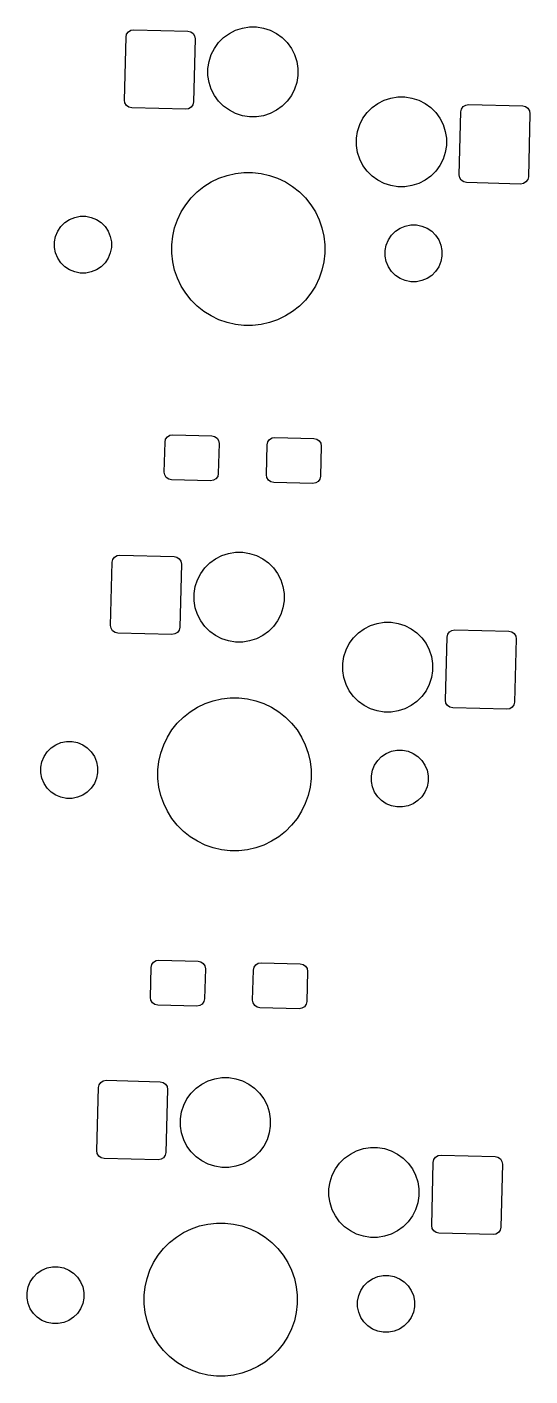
# Model space of a CAD drawing. Extents: x -173 to 103, y -39 to 58.
# Drawn here: x 48.35 to 65.08, y 8.02 to 52.95 of the extents above; entities that cross this region are included whole.
import ezdxf

# ---------------------------------------------------------------- set-up
doc = ezdxf.new("R2010")
doc.units = 0
doc.layers.add('BLACK', color=7, linetype='CONTINUOUS')

msp = doc.modelspace()

# ---------------------------------------------------------------- linework, layer by layer
at = {"layer": 'BLACK', "linetype": 'CONTINUOUS'}
for p, q in [((51.590055, 50.516841), (51.645027, 52.616122)), ((51.645027, 52.616122), (51.666555, 52.711262)), ((51.666555, 52.711262), (51.722852, 52.790921)), ((51.722852, 52.790921), (51.805349, 52.842973)), ((51.805349, 52.842973), (51.901485, 52.859492)), ((51.901485, 52.859492), (53.700869, 52.812373)), ((53.700869, 52.812373), (53.796009, 52.790845)), ((53.796009, 52.790845), (53.875668, 52.734548)), ((53.875668, 52.734548), (53.92772, 52.652051)), ((53.92772, 52.652051), (53.944239, 52.555915)), ((54.725476, 52.429401), (54.891913, 52.595838)), ((54.891913, 52.595838), (55.082337, 52.734189)), ((55.082337, 52.734189), (55.29206, 52.841048)), ((55.29206, 52.841048), (55.515917, 52.913784)), ((55.515917, 52.913784), (55.748396, 52.950605)), ((55.748396, 52.950605), (55.983774, 52.950605)), ((55.983774, 52.950605), (56.216253, 52.913784)), ((56.216253, 52.913784), (56.44011, 52.841048)), ((56.44011, 52.841048), (56.649833, 52.734189)), ((56.649833, 52.734189), (56.840257, 52.595838)), ((56.840257, 52.595838), (57.006694, 52.429401)), ((53.944239, 52.555915), (53.889267, 50.456634)), ((54.480266, 52.029254), (54.587125, 52.238977)), ((54.587125, 52.238977), (54.725476, 52.429401)), ((57.006694, 52.429401), (57.145045, 52.238977)), ((57.145045, 52.238977), (57.251904, 52.029254)), ((54.370709, 51.572918), (54.40753, 51.805397)), ((54.40753, 51.805397), (54.480266, 52.029254)), ((57.251904, 52.029254), (57.32464, 51.805397)), ((57.32464, 51.805397), (57.361461, 51.572918)), ((54.370709, 51.33754), (54.370709, 51.572918)), ((54.40753, 51.105061), (54.370709, 51.33754)), ((57.361461, 51.33754), (57.32464, 51.105061)), ((57.361461, 51.572918), (57.361461, 51.33754)), ((54.480266, 50.881204), (54.40753, 51.105061)), ((54.587125, 50.671481), (54.480266, 50.881204)), ((57.251904, 50.881204), (57.145045, 50.671481)), ((57.32464, 51.105061), (57.251904, 50.881204)), ((51.606574, 50.420705), (51.590055, 50.516841)), ((51.658626, 50.338208), (51.606574, 50.420705)), ((51.738285, 50.281911), (51.658626, 50.338208)), ((53.867739, 50.361494), (53.811442, 50.281835)), ((53.889267, 50.456634), (53.867739, 50.361494)), ((54.725476, 50.481057), (54.587125, 50.671481)), ((54.891913, 50.31462), (54.725476, 50.481057)), ((57.006694, 50.481057), (56.840257, 50.31462)), ((57.145045, 50.671481), (57.006694, 50.481057)), ((59.83261, 50.265707), (60.023034, 50.404058)), ((60.023034, 50.404058), (60.232757, 50.510917)), ((60.232757, 50.510917), (60.456614, 50.583653)), ((60.456614, 50.583653), (60.689093, 50.620474)), ((60.689093, 50.620474), (60.924471, 50.620474)), ((60.924471, 50.620474), (61.15695, 50.583653)), ((61.15695, 50.583653), (61.380807, 50.510917)), ((61.380807, 50.510917), (61.59053, 50.404058)), ((61.59053, 50.404058), (61.780954, 50.265707)), ((62.861425, 50.298493), (62.943922, 50.350545)), ((62.943922, 50.350545), (63.040058, 50.367064)), ((63.040058, 50.367064), (64.839442, 50.319945)), ((64.839442, 50.319945), (64.934582, 50.298417)), ((51.833425, 50.260383), (51.738285, 50.281911)), ((53.632809, 50.213264), (51.833425, 50.260383)), ((53.728945, 50.229783), (53.632809, 50.213264)), ((53.811442, 50.281835), (53.728945, 50.229783)), ((55.082337, 50.176269), (54.891913, 50.31462)), ((55.29206, 50.06941), (55.082337, 50.176269)), ((55.515917, 49.996674), (55.29206, 50.06941)), ((55.748396, 49.959853), (55.515917, 49.996674)), ((55.983774, 49.959853), (55.748396, 49.959853)), ((56.216253, 49.996674), (55.983774, 49.959853)), ((56.44011, 50.06941), (56.216253, 49.996674)), ((56.649833, 50.176269), (56.44011, 50.06941)), ((56.840257, 50.31462), (56.649833, 50.176269)), ((59.420963, 49.699123), (59.527822, 49.908846)), ((59.527822, 49.908846), (59.666173, 50.09927)), ((59.666173, 50.09927), (59.83261, 50.265707)), ((61.780954, 50.265707), (61.947391, 50.09927)), ((61.947391, 50.09927), (62.085742, 49.908846)), ((62.085742, 49.908846), (62.192601, 49.699123)), ((62.728628, 48.024413), (62.7836, 50.123694)), ((62.7836, 50.123694), (62.805128, 50.218834)), ((62.805128, 50.218834), (62.861425, 50.298493)), ((64.934582, 50.298417), (65.014241, 50.24212)), ((65.014241, 50.24212), (65.066293, 50.159623)), ((65.082812, 50.063487), (65.02784, 47.964206)), ((65.066293, 50.159623), (65.082812, 50.063487)), ((59.311406, 49.242787), (59.348227, 49.475266)), ((59.348227, 49.475266), (59.420963, 49.699123)), ((62.192601, 49.699123), (62.265337, 49.475266)), ((62.265337, 49.475266), (62.302158, 49.242787)), ((59.311406, 49.007409), (59.311406, 49.242787)), ((59.348227, 48.77493), (59.311406, 49.007409)), ((62.302158, 49.007409), (62.265337, 48.77493)), ((62.302158, 49.242787), (62.302158, 49.007409)), ((59.420963, 48.551073), (59.348227, 48.77493)), ((59.527822, 48.34135), (59.420963, 48.551073)), ((62.192601, 48.551073), (62.085742, 48.34135)), ((62.265337, 48.77493), (62.192601, 48.551073)), ((55.2845, 48.071222), (55.568661, 48.103239)), ((55.568661, 48.103239), (55.854621, 48.103239)), ((55.854621, 48.103239), (56.138782, 48.071222)), ((59.666173, 48.150926), (59.527822, 48.34135)), ((59.83261, 47.984489), (59.666173, 48.150926)), ((61.947391, 48.150926), (61.780954, 47.984489)), ((62.085742, 48.34135), (61.947391, 48.150926)), ((54.012457, 47.458639), (54.236029, 47.636931)), ((54.236029, 47.636931), (54.478158, 47.789071)), ((54.478158, 47.789071), (54.735798, 47.913144)), ((54.735798, 47.913144), (55.00571, 48.00759)), ((55.00571, 48.00759), (55.2845, 48.071222)), ((56.138782, 48.071222), (56.417572, 48.00759)), ((56.417572, 48.00759), (56.687484, 47.913144)), ((56.687484, 47.913144), (56.945124, 47.789071)), ((56.945124, 47.789071), (57.187253, 47.636931)), ((57.187253, 47.636931), (57.410825, 47.458639)), ((60.023034, 47.846138), (59.83261, 47.984489)), ((60.232757, 47.739279), (60.023034, 47.846138)), ((60.456614, 47.666543), (60.232757, 47.739279)), ((60.689093, 47.629722), (60.456614, 47.666543)), ((60.924471, 47.629722), (60.689093, 47.629722)), ((61.15695, 47.666543), (60.924471, 47.629722)), ((61.380807, 47.739279), (61.15695, 47.666543)), ((61.59053, 47.846138), (61.380807, 47.739279)), ((61.780954, 47.984489), (61.59053, 47.846138)), ((62.745147, 47.928277), (62.728628, 48.024413)), ((62.797199, 47.84578), (62.745147, 47.928277)), ((62.876858, 47.789483), (62.797199, 47.84578)), ((62.971998, 47.767955), (62.876858, 47.789483)), ((64.771382, 47.720836), (62.971998, 47.767955)), ((64.867518, 47.737355), (64.771382, 47.720836)), ((64.950015, 47.789407), (64.867518, 47.737355)), ((65.006312, 47.869066), (64.950015, 47.789407)), ((65.02784, 47.964206), (65.006312, 47.869066)), ((53.631961, 47.032863), (53.810253, 47.256435)), ((53.810253, 47.256435), (54.012457, 47.458639)), ((57.410825, 47.458639), (57.613029, 47.256435)), ((57.613029, 47.256435), (57.791321, 47.032863)), ((53.355748, 46.533094), (53.479821, 46.790734)), ((53.479821, 46.790734), (53.631961, 47.032863)), ((57.791321, 47.032863), (57.943461, 46.790734)), ((57.943461, 46.790734), (58.067534, 46.533094)), ((49.375701, 46.149051), (49.479166, 46.303898)), ((49.479166, 46.303898), (49.610852, 46.435584)), ((49.610852, 46.435584), (49.765699, 46.539049)), ((49.765699, 46.539049), (49.937756, 46.610317)), ((49.937756, 46.610317), (50.12041, 46.646649)), ((50.12041, 46.646649), (50.306642, 46.646649)), ((50.306642, 46.646649), (50.489296, 46.610317)), ((50.489296, 46.610317), (50.661353, 46.539049)), ((50.661353, 46.539049), (50.8162, 46.435584)), ((50.8162, 46.435584), (50.947886, 46.303898)), ((50.947886, 46.303898), (51.051351, 46.149051)), ((53.261302, 46.263182), (53.355748, 46.533094)), ((58.067534, 46.533094), (58.16198, 46.263182)), ((60.761929, 46.251103), (60.933986, 46.322371)), ((60.933986, 46.322371), (61.11664, 46.358703)), ((61.11664, 46.358703), (61.302872, 46.358703)), ((61.302872, 46.358703), (61.485526, 46.322371)), ((61.485526, 46.322371), (61.657583, 46.251103)), ((49.268101, 45.79434), (49.304433, 45.976994)), ((49.304433, 45.976994), (49.375701, 46.149051)), ((51.051351, 46.149051), (51.122619, 45.976994)), ((51.122619, 45.976994), (51.158951, 45.79434)), ((53.165653, 45.700231), (53.19767, 45.984392)), ((53.19767, 45.984392), (53.261302, 46.263182)), ((58.16198, 46.263182), (58.225612, 45.984392)), ((58.225612, 45.984392), (58.257629, 45.700231)), ((60.300663, 45.689048), (60.371931, 45.861105)), ((60.371931, 45.861105), (60.475396, 46.015952)), ((60.475396, 46.015952), (60.607082, 46.147638)), ((60.607082, 46.147638), (60.761929, 46.251103)), ((61.657583, 46.251103), (61.81243, 46.147638)), ((61.81243, 46.147638), (61.944116, 46.015952)), ((61.944116, 46.015952), (62.047581, 45.861105)), ((62.047581, 45.861105), (62.118849, 45.689048)), ((49.268101, 45.608108), (49.268101, 45.79434)), ((49.304433, 45.425454), (49.268101, 45.608108)), ((49.375701, 45.253397), (49.304433, 45.425454)), ((51.122619, 45.425454), (51.051351, 45.253397)), ((51.158951, 45.608108), (51.122619, 45.425454)), ((51.158951, 45.79434), (51.158951, 45.608108)), ((53.165653, 45.414271), (53.165653, 45.700231)), ((53.19767, 45.13011), (53.165653, 45.414271)), ((58.257629, 45.414271), (58.225612, 45.13011)), ((58.257629, 45.700231), (58.257629, 45.414271)), ((60.264331, 45.506394), (60.300663, 45.689048)), ((60.264331, 45.320162), (60.264331, 45.506394)), ((62.118849, 45.689048), (62.155181, 45.506394)), ((62.155181, 45.506394), (62.155181, 45.320162)), ((49.479166, 45.09855), (49.375701, 45.253397)), ((49.610852, 44.966864), (49.479166, 45.09855)), ((49.765699, 44.863399), (49.610852, 44.966864)), ((50.8162, 44.966864), (50.661353, 44.863399)), ((50.947886, 45.09855), (50.8162, 44.966864)), ((51.051351, 45.253397), (50.947886, 45.09855)), ((53.261302, 44.85132), (53.19767, 45.13011)), ((58.225612, 45.13011), (58.16198, 44.85132)), ((60.300663, 45.137508), (60.264331, 45.320162)), ((60.371931, 44.965451), (60.300663, 45.137508)), ((60.475396, 44.810604), (60.371931, 44.965451)), ((62.047581, 44.965451), (61.944116, 44.810604)), ((62.118849, 45.137508), (62.047581, 44.965451)), ((62.155181, 45.320162), (62.118849, 45.137508)), ((49.937756, 44.792131), (49.765699, 44.863399)), ((50.12041, 44.755799), (49.937756, 44.792131)), ((50.306642, 44.755799), (50.12041, 44.755799)), ((50.489296, 44.792131), (50.306642, 44.755799)), ((50.661353, 44.863399), (50.489296, 44.792131)), ((53.355748, 44.581408), (53.261302, 44.85132)), ((53.479821, 44.323768), (53.355748, 44.581408)), ((58.067534, 44.581408), (57.943461, 44.323768)), ((58.16198, 44.85132), (58.067534, 44.581408)), ((60.607082, 44.678918), (60.475396, 44.810604)), ((60.761929, 44.575453), (60.607082, 44.678918)), ((60.933986, 44.504185), (60.761929, 44.575453)), ((61.11664, 44.467853), (60.933986, 44.504185)), ((61.485526, 44.504185), (61.302872, 44.467853)), ((61.657583, 44.575453), (61.485526, 44.504185)), ((61.81243, 44.678918), (61.657583, 44.575453)), ((61.944116, 44.810604), (61.81243, 44.678918)), ((53.631961, 44.081639), (53.479821, 44.323768)), ((53.810253, 43.858067), (53.631961, 44.081639)), ((57.791321, 44.081639), (57.613029, 43.858067)), ((57.943461, 44.323768), (57.791321, 44.081639)), ((61.302872, 44.467853), (61.11664, 44.467853)), ((54.012457, 43.655863), (53.810253, 43.858067)), ((54.236029, 43.477571), (54.012457, 43.655863)), ((57.410825, 43.655863), (57.187253, 43.477571)), ((57.613029, 43.858067), (57.410825, 43.655863)), ((54.478158, 43.325431), (54.236029, 43.477571)), ((54.735798, 43.201358), (54.478158, 43.325431)), ((55.00571, 43.106912), (54.735798, 43.201358)), ((56.687484, 43.201358), (56.417572, 43.106912)), ((56.945124, 43.325431), (56.687484, 43.201358)), ((57.187253, 43.477571), (56.945124, 43.325431)), ((55.2845, 43.04328), (55.00571, 43.106912)), ((55.568661, 43.011263), (55.2845, 43.04328)), ((55.854621, 43.011263), (55.568661, 43.011263)), ((56.138782, 43.04328), (55.854621, 43.011263)), ((56.417572, 43.106912), (56.138782, 43.04328)), ((52.916186, 38.127882), (52.942363, 39.127539)), ((52.942363, 39.127539), (52.963891, 39.222679)), ((52.963891, 39.222679), (53.020188, 39.302339)), ((53.020188, 39.302339), (53.102685, 39.35439)), ((53.102685, 39.35439), (53.198821, 39.370909)), ((53.198821, 39.370909), (54.498376, 39.336879)), ((54.498376, 39.336879), (54.593516, 39.315351)), ((54.593516, 39.315351), (54.673176, 39.259054)), ((54.673176, 39.259054), (54.725227, 39.176557)), ((54.725227, 39.176557), (54.741746, 39.08042)), ((56.341197, 39.038537), (56.362725, 39.133677)), ((56.362725, 39.133677), (56.419022, 39.213337)), ((56.419022, 39.213337), (56.501519, 39.265388)), ((56.501519, 39.265388), (56.597655, 39.281907)), ((56.597655, 39.281907), (57.89721, 39.247877)), ((57.89721, 39.247877), (57.99235, 39.226349)), ((57.99235, 39.226349), (58.07201, 39.170052)), ((58.07201, 39.170052), (58.124061, 39.087555)), ((58.124061, 39.087555), (58.14058, 38.991418)), ((54.741746, 39.08042), (54.715569, 38.080763)), ((56.31502, 38.03888), (56.341197, 39.038537)), ((58.14058, 38.991418), (58.114403, 37.991761)), ((52.932705, 38.031745), (52.916186, 38.127882)), ((52.984756, 37.949248), (52.932705, 38.031745)), ((53.064416, 37.892951), (52.984756, 37.949248)), ((53.159556, 37.871423), (53.064416, 37.892951)), ((54.459111, 37.837393), (53.159556, 37.871423)), ((54.555247, 37.853912), (54.459111, 37.837393)), ((54.637744, 37.905963), (54.555247, 37.853912)), ((54.694041, 37.985623), (54.637744, 37.905963)), ((54.715569, 38.080763), (54.694041, 37.985623)), ((56.331539, 37.942743), (56.31502, 38.03888)), ((56.38359, 37.860246), (56.331539, 37.942743)), ((56.46325, 37.803949), (56.38359, 37.860246)), ((56.55839, 37.782421), (56.46325, 37.803949)), ((57.857945, 37.748391), (56.55839, 37.782421)), ((57.954081, 37.76491), (57.857945, 37.748391)), ((58.036578, 37.816961), (57.954081, 37.76491)), ((58.092875, 37.896621), (58.036578, 37.816961)), ((58.114403, 37.991761), (58.092875, 37.896621)), ((51.131958, 33.022837), (51.18693, 35.122118)), ((51.18693, 35.122118), (51.208458, 35.217258)), ((51.208458, 35.217258), (51.264755, 35.296917)), ((51.264755, 35.296917), (51.347252, 35.348969)), ((51.347252, 35.348969), (51.443388, 35.365488)), ((51.443388, 35.365488), (53.242772, 35.318369)), ((53.242772, 35.318369), (53.337912, 35.296841)), ((53.337912, 35.296841), (53.417571, 35.240544)), ((53.417571, 35.240544), (53.469623, 35.158047)), ((53.486142, 35.061911), (53.43117, 32.96263)), ((53.469623, 35.158047), (53.486142, 35.061911)), ((54.267379, 34.935397), (54.433816, 35.101834)), ((54.433816, 35.101834), (54.62424, 35.240185)), ((54.62424, 35.240185), (54.833963, 35.347044)), ((54.833963, 35.347044), (55.05782, 35.41978)), ((55.05782, 35.41978), (55.290299, 35.456601)), ((55.290299, 35.456601), (55.525677, 35.456601)), ((55.525677, 35.456601), (55.758156, 35.41978)), ((55.758156, 35.41978), (55.982013, 35.347044)), ((55.982013, 35.347044), (56.191736, 35.240185)), ((56.191736, 35.240185), (56.38216, 35.101834)), ((56.38216, 35.101834), (56.548597, 34.935397)), ((54.022169, 34.53525), (54.129028, 34.744973)), ((54.129028, 34.744973), (54.267379, 34.935397)), ((56.548597, 34.935397), (56.686948, 34.744973)), ((56.686948, 34.744973), (56.793807, 34.53525)), ((53.912612, 34.078914), (53.949433, 34.311393)), ((53.949433, 34.311393), (54.022169, 34.53525)), ((56.793807, 34.53525), (56.866543, 34.311393)), ((56.866543, 34.311393), (56.903364, 34.078914)), ((53.912612, 33.843536), (53.912612, 34.078914)), ((53.949433, 33.611057), (53.912612, 33.843536)), ((56.903364, 33.843536), (56.866543, 33.611057)), ((56.903364, 34.078914), (56.903364, 33.843536)), ((54.022169, 33.3872), (53.949433, 33.611057)), ((54.129028, 33.177477), (54.022169, 33.3872)), ((56.793807, 33.3872), (56.686948, 33.177477)), ((56.866543, 33.611057), (56.793807, 33.3872)), ((51.148477, 32.926701), (51.131958, 33.022837)), ((51.200529, 32.844204), (51.148477, 32.926701)), ((51.280188, 32.787907), (51.200529, 32.844204)), ((53.409642, 32.86749), (53.353345, 32.787831)), ((53.43117, 32.96263), (53.409642, 32.86749)), ((54.267379, 32.987053), (54.129028, 33.177477)), ((54.433816, 32.820616), (54.267379, 32.987053)), ((54.62424, 32.682265), (54.433816, 32.820616)), ((56.38216, 32.820616), (56.191736, 32.682265)), ((56.548597, 32.987053), (56.38216, 32.820616)), ((56.686948, 33.177477), (56.548597, 32.987053)), ((59.374513, 32.771703), (59.564937, 32.910054)), ((59.564937, 32.910054), (59.77466, 33.016913)), ((59.77466, 33.016913), (59.998517, 33.089649)), ((59.998517, 33.089649), (60.230996, 33.12647)), ((60.230996, 33.12647), (60.466374, 33.12647)), ((60.466374, 33.12647), (60.698853, 33.089649)), ((60.698853, 33.089649), (60.92271, 33.016913)), ((60.92271, 33.016913), (61.132433, 32.910054)), ((61.132433, 32.910054), (61.322857, 32.771703)), ((62.347031, 32.72483), (62.403328, 32.804489)), ((62.403328, 32.804489), (62.485825, 32.856541)), ((62.485825, 32.856541), (62.581961, 32.87306)), ((62.581961, 32.87306), (64.381345, 32.825941)), ((64.381345, 32.825941), (64.476485, 32.804413)), ((64.476485, 32.804413), (64.556144, 32.748116)), ((51.375328, 32.766379), (51.280188, 32.787907)), ((53.174712, 32.71926), (51.375328, 32.766379)), ((53.270848, 32.735779), (53.174712, 32.71926)), ((53.353345, 32.787831), (53.270848, 32.735779)), ((54.833963, 32.575406), (54.62424, 32.682265)), ((55.05782, 32.50267), (54.833963, 32.575406)), ((55.290299, 32.465849), (55.05782, 32.50267)), ((55.525677, 32.465849), (55.290299, 32.465849)), ((55.758156, 32.50267), (55.525677, 32.465849)), ((55.982013, 32.575406), (55.758156, 32.50267)), ((56.191736, 32.682265), (55.982013, 32.575406)), ((58.962866, 32.205119), (59.069725, 32.414842)), ((59.069725, 32.414842), (59.208076, 32.605266)), ((59.208076, 32.605266), (59.374513, 32.771703)), ((61.322857, 32.771703), (61.489294, 32.605266)), ((61.489294, 32.605266), (61.627645, 32.414842)), ((61.627645, 32.414842), (61.734504, 32.205119)), ((62.270531, 30.530409), (62.325503, 32.62969)), ((62.325503, 32.62969), (62.347031, 32.72483)), ((64.556144, 32.748116), (64.608196, 32.665619)), ((64.624715, 32.569483), (64.569743, 30.470202)), ((64.608196, 32.665619), (64.624715, 32.569483)), ((58.853309, 31.748783), (58.89013, 31.981262)), ((58.89013, 31.981262), (58.962866, 32.205119)), ((61.734504, 32.205119), (61.80724, 31.981262)), ((61.80724, 31.981262), (61.844061, 31.748783)), ((58.853309, 31.513405), (58.853309, 31.748783)), ((58.89013, 31.280926), (58.853309, 31.513405)), ((61.844061, 31.513405), (61.80724, 31.280926)), ((61.844061, 31.748783), (61.844061, 31.513405)), ((58.962866, 31.057069), (58.89013, 31.280926)), ((59.069725, 30.847346), (58.962866, 31.057069)), ((61.734504, 31.057069), (61.627645, 30.847346)), ((61.80724, 31.280926), (61.734504, 31.057069)), ((54.547613, 30.513586), (54.826403, 30.577218)), ((54.826403, 30.577218), (55.110564, 30.609235)), ((55.110564, 30.609235), (55.396524, 30.609235)), ((55.396524, 30.609235), (55.680685, 30.577218)), ((55.680685, 30.577218), (55.959475, 30.513586)), ((59.208076, 30.656922), (59.069725, 30.847346)), ((59.374513, 30.490485), (59.208076, 30.656922)), ((61.489294, 30.656922), (61.322857, 30.490485)), ((61.627645, 30.847346), (61.489294, 30.656922)), ((53.55436, 29.964635), (53.777932, 30.142927)), ((53.777932, 30.142927), (54.020061, 30.295067)), ((54.020061, 30.295067), (54.277701, 30.41914)), ((54.277701, 30.41914), (54.547613, 30.513586)), ((55.959475, 30.513586), (56.229387, 30.41914)), ((56.229387, 30.41914), (56.487027, 30.295067)), ((56.487027, 30.295067), (56.729156, 30.142927)), ((56.729156, 30.142927), (56.952728, 29.964635)), ((59.564937, 30.352134), (59.374513, 30.490485)), ((59.77466, 30.245275), (59.564937, 30.352134)), ((59.998517, 30.172539), (59.77466, 30.245275)), ((60.230996, 30.135718), (59.998517, 30.172539)), ((60.466374, 30.135718), (60.230996, 30.135718)), ((60.698853, 30.172539), (60.466374, 30.135718)), ((60.92271, 30.245275), (60.698853, 30.172539)), ((61.132433, 30.352134), (60.92271, 30.245275)), ((61.322857, 30.490485), (61.132433, 30.352134)), ((62.28705, 30.434273), (62.270531, 30.530409)), ((62.339102, 30.351776), (62.28705, 30.434273)), ((62.418761, 30.295479), (62.339102, 30.351776)), ((62.513901, 30.273951), (62.418761, 30.295479)), ((64.313285, 30.226832), (62.513901, 30.273951)), ((64.409421, 30.243351), (64.313285, 30.226832)), ((64.491918, 30.295403), (64.409421, 30.243351)), ((64.548215, 30.375062), (64.491918, 30.295403)), ((64.569743, 30.470202), (64.548215, 30.375062)), ((53.173864, 29.538859), (53.352156, 29.762431)), ((53.352156, 29.762431), (53.55436, 29.964635)), ((56.952728, 29.964635), (57.154932, 29.762431)), ((57.154932, 29.762431), (57.333224, 29.538859)), ((52.897651, 29.03909), (53.021724, 29.29673)), ((53.021724, 29.29673), (53.173864, 29.538859)), ((57.333224, 29.538859), (57.485364, 29.29673)), ((57.485364, 29.29673), (57.609437, 29.03909)), ((48.917604, 28.655047), (49.021069, 28.809894)), ((49.021069, 28.809894), (49.152755, 28.94158)), ((49.152755, 28.94158), (49.307602, 29.045045)), ((49.307602, 29.045045), (49.479659, 29.116313)), ((49.479659, 29.116313), (49.662313, 29.152645)), ((49.662313, 29.152645), (49.848545, 29.152645)), ((49.848545, 29.152645), (50.031199, 29.116313)), ((50.031199, 29.116313), (50.203256, 29.045045)), ((50.203256, 29.045045), (50.358103, 28.94158)), ((50.358103, 28.94158), (50.489789, 28.809894)), ((50.489789, 28.809894), (50.593254, 28.655047)), ((52.739573, 28.490388), (52.803205, 28.769178)), ((52.803205, 28.769178), (52.897651, 29.03909)), ((57.609437, 29.03909), (57.703883, 28.769178)), ((57.703883, 28.769178), (57.767515, 28.490388)), ((60.148985, 28.653634), (60.303832, 28.757099)), ((60.303832, 28.757099), (60.475889, 28.828367)), ((60.475889, 28.828367), (60.658543, 28.864699)), ((60.658543, 28.864699), (60.844775, 28.864699)), ((60.844775, 28.864699), (61.027429, 28.828367)), ((61.027429, 28.828367), (61.199486, 28.757099)), ((61.199486, 28.757099), (61.354333, 28.653634)), ((48.810004, 28.300336), (48.846336, 28.48299)), ((48.846336, 28.48299), (48.917604, 28.655047)), ((50.593254, 28.655047), (50.664522, 28.48299)), ((50.664522, 28.48299), (50.700854, 28.300336)), ((52.707556, 28.206227), (52.739573, 28.490388)), ((57.767515, 28.490388), (57.799532, 28.206227)), ((59.842566, 28.195044), (59.913834, 28.367101)), ((59.913834, 28.367101), (60.017299, 28.521948)), ((60.017299, 28.521948), (60.148985, 28.653634)), ((61.354333, 28.653634), (61.486019, 28.521948)), ((61.486019, 28.521948), (61.589484, 28.367101)), ((61.589484, 28.367101), (61.660752, 28.195044)), ((48.810004, 28.114104), (48.810004, 28.300336)), ((48.846336, 27.93145), (48.810004, 28.114104)), ((48.917604, 27.759393), (48.846336, 27.93145)), ((50.664522, 27.93145), (50.593254, 27.759393)), ((50.700854, 28.114104), (50.664522, 27.93145)), ((50.700854, 28.300336), (50.700854, 28.114104)), ((52.707556, 27.920267), (52.707556, 28.206227)), ((52.739573, 27.636106), (52.707556, 27.920267)), ((57.799532, 27.920267), (57.767515, 27.636106)), ((57.799532, 28.206227), (57.799532, 27.920267)), ((59.806234, 28.01239), (59.842566, 28.195044)), ((59.806234, 27.826158), (59.806234, 28.01239)), ((61.660752, 28.195044), (61.697084, 28.01239)), ((61.697084, 28.01239), (61.697084, 27.826158)), ((49.021069, 27.604546), (48.917604, 27.759393)), ((49.152755, 27.47286), (49.021069, 27.604546)), ((49.307602, 27.369395), (49.152755, 27.47286)), ((50.358103, 27.47286), (50.203256, 27.369395)), ((50.489789, 27.604546), (50.358103, 27.47286)), ((50.593254, 27.759393), (50.489789, 27.604546)), ((52.803205, 27.357316), (52.739573, 27.636106)), ((57.767515, 27.636106), (57.703883, 27.357316)), ((59.842566, 27.643504), (59.806234, 27.826158)), ((59.913834, 27.471447), (59.842566, 27.643504)), ((60.017299, 27.3166), (59.913834, 27.471447)), ((61.589484, 27.471447), (61.486019, 27.3166)), ((61.660752, 27.643504), (61.589484, 27.471447)), ((61.697084, 27.826158), (61.660752, 27.643504)), ((49.479659, 27.298127), (49.307602, 27.369395)), ((49.662313, 27.261795), (49.479659, 27.298127)), ((49.848545, 27.261795), (49.662313, 27.261795)), ((50.031199, 27.298127), (49.848545, 27.261795)), ((50.203256, 27.369395), (50.031199, 27.298127)), ((52.897651, 27.087404), (52.803205, 27.357316)), ((53.021724, 26.829764), (52.897651, 27.087404)), ((57.609437, 27.087404), (57.485364, 26.829764)), ((57.703883, 27.357316), (57.609437, 27.087404)), ((60.148985, 27.184914), (60.017299, 27.3166)), ((60.303832, 27.081449), (60.148985, 27.184914)), ((60.475889, 27.010181), (60.303832, 27.081449)), ((60.658543, 26.973849), (60.475889, 27.010181)), ((60.844775, 26.973849), (60.658543, 26.973849)), ((61.027429, 27.010181), (60.844775, 26.973849)), ((61.199486, 27.081449), (61.027429, 27.010181)), ((61.354333, 27.184914), (61.199486, 27.081449)), ((61.486019, 27.3166), (61.354333, 27.184914)), ((53.173864, 26.587635), (53.021724, 26.829764)), ((53.352156, 26.364063), (53.173864, 26.587635)), ((57.333224, 26.587635), (57.154932, 26.364063)), ((57.485364, 26.829764), (57.333224, 26.587635)), ((53.55436, 26.161859), (53.352156, 26.364063)), ((53.777932, 25.983567), (53.55436, 26.161859)), ((56.952728, 26.161859), (56.729156, 25.983567)), ((57.154932, 26.364063), (56.952728, 26.161859)), ((54.020061, 25.831427), (53.777932, 25.983567)), ((54.277701, 25.707354), (54.020061, 25.831427)), ((54.547613, 25.612908), (54.277701, 25.707354)), ((54.826403, 25.549276), (54.547613, 25.612908)), ((55.959475, 25.612908), (55.680685, 25.549276)), ((56.229387, 25.707354), (55.959475, 25.612908)), ((56.487027, 25.831427), (56.229387, 25.707354)), ((56.729156, 25.983567), (56.487027, 25.831427)), ((55.110564, 25.517259), (54.826403, 25.549276)), ((55.396524, 25.517259), (55.110564, 25.517259)), ((55.680685, 25.549276), (55.396524, 25.517259)), ((52.458109, 20.633878), (52.484286, 21.633535)), ((52.484286, 21.633535), (52.505814, 21.728675)), ((52.505814, 21.728675), (52.562111, 21.808335)), ((52.562111, 21.808335), (52.644608, 21.860386)), ((52.644608, 21.860386), (52.740744, 21.876905)), ((52.740744, 21.876905), (54.040299, 21.842875)), ((54.040299, 21.842875), (54.135439, 21.821347)), ((54.135439, 21.821347), (54.215099, 21.76505)), ((54.215099, 21.76505), (54.26715, 21.682553)), ((54.283669, 21.586416), (54.257492, 20.586759)), ((54.26715, 21.682553), (54.283669, 21.586416)), ((55.88312, 21.544533), (55.904648, 21.639673)), ((55.904648, 21.639673), (55.960945, 21.719333)), ((55.960945, 21.719333), (56.043442, 21.771384)), ((56.043442, 21.771384), (56.139578, 21.787903)), ((56.139578, 21.787903), (57.439133, 21.753873)), ((57.439133, 21.753873), (57.534273, 21.732345)), ((57.534273, 21.732345), (57.613933, 21.676048)), ((57.613933, 21.676048), (57.665984, 21.593551)), ((57.665984, 21.593551), (57.682503, 21.497414)), ((55.856943, 20.544876), (55.88312, 21.544533)), ((57.682503, 21.497414), (57.656326, 20.497757)), ((52.474628, 20.537741), (52.458109, 20.633878)), ((52.526679, 20.455244), (52.474628, 20.537741)), ((52.606339, 20.398947), (52.526679, 20.455244)), ((52.701479, 20.377419), (52.606339, 20.398947)), ((54.001034, 20.343389), (52.701479, 20.377419)), ((54.09717, 20.359908), (54.001034, 20.343389)), ((54.179667, 20.411959), (54.09717, 20.359908)), ((54.235964, 20.491619), (54.179667, 20.411959)), ((54.257492, 20.586759), (54.235964, 20.491619)), ((55.873462, 20.448739), (55.856943, 20.544876)), ((55.925513, 20.366242), (55.873462, 20.448739)), ((56.005173, 20.309945), (55.925513, 20.366242)), ((56.100313, 20.288417), (56.005173, 20.309945)), ((57.399868, 20.254387), (56.100313, 20.288417)), ((57.496004, 20.270906), (57.399868, 20.254387)), ((57.578501, 20.322957), (57.496004, 20.270906)), ((57.634798, 20.402617), (57.578501, 20.322957)), ((57.656326, 20.497757), (57.634798, 20.402617)), ((50.673862, 15.528834), (50.728834, 17.628115)), ((50.728834, 17.628115), (50.750362, 17.723255)), ((50.750362, 17.723255), (50.806659, 17.802914)), ((50.806659, 17.802914), (50.889156, 17.854966)), ((50.889156, 17.854966), (50.985292, 17.871485)), ((50.985292, 17.871485), (52.784676, 17.824366)), ((52.784676, 17.824366), (52.879816, 17.802838)), ((52.879816, 17.802838), (52.959475, 17.746541)), ((52.959475, 17.746541), (53.011527, 17.664044)), ((53.028046, 17.567908), (52.973074, 15.468627)), ((53.011527, 17.664044), (53.028046, 17.567908)), ((53.809283, 17.441394), (53.97572, 17.607831)), ((53.97572, 17.607831), (54.166144, 17.746182)), ((54.166144, 17.746182), (54.375867, 17.853041)), ((54.375867, 17.853041), (54.599724, 17.925777)), ((54.599724, 17.925777), (54.832203, 17.962598)), ((54.832203, 17.962598), (55.067581, 17.962598)), ((55.067581, 17.962598), (55.30006, 17.925777)), ((55.30006, 17.925777), (55.523917, 17.853041)), ((55.523917, 17.853041), (55.73364, 17.746182)), ((55.73364, 17.746182), (55.924064, 17.607831)), ((55.924064, 17.607831), (56.090501, 17.441394)), ((53.564073, 17.041247), (53.670932, 17.25097)), ((53.670932, 17.25097), (53.809283, 17.441394)), ((56.090501, 17.441394), (56.228852, 17.25097)), ((56.228852, 17.25097), (56.335711, 17.041247)), ((53.454516, 16.584911), (53.491337, 16.81739)), ((53.491337, 16.81739), (53.564073, 17.041247)), ((56.335711, 17.041247), (56.408447, 16.81739)), ((56.408447, 16.81739), (56.445268, 16.584911)), ((53.454516, 16.349533), (53.454516, 16.584911)), ((53.491337, 16.117054), (53.454516, 16.349533)), ((56.445268, 16.349533), (56.408447, 16.117054)), ((56.445268, 16.584911), (56.445268, 16.349533)), ((53.564073, 15.893197), (53.491337, 16.117054)), ((53.670932, 15.683474), (53.564073, 15.893197)), ((56.335711, 15.893197), (56.228852, 15.683474)), ((56.408447, 16.117054), (56.335711, 15.893197)), ((50.690381, 15.432698), (50.673862, 15.528834)), ((50.742433, 15.350201), (50.690381, 15.432698)), ((50.822092, 15.293904), (50.742433, 15.350201)), ((50.917232, 15.272376), (50.822092, 15.293904)), ((52.895249, 15.293828), (52.812752, 15.241776)), ((52.951546, 15.373487), (52.895249, 15.293828)), ((52.973074, 15.468627), (52.951546, 15.373487)), ((53.809283, 15.49305), (53.670932, 15.683474)), ((53.97572, 15.326613), (53.809283, 15.49305)), ((54.166144, 15.188262), (53.97572, 15.326613)), ((55.924064, 15.326613), (55.73364, 15.188262)), ((56.090501, 15.49305), (55.924064, 15.326613)), ((56.228852, 15.683474), (56.090501, 15.49305)), ((58.74998, 15.111263), (58.916417, 15.2777)), ((58.916417, 15.2777), (59.106841, 15.416051)), ((59.106841, 15.416051), (59.316564, 15.52291)), ((59.316564, 15.52291), (59.540421, 15.595646)), ((59.540421, 15.595646), (59.7729, 15.632467)), ((59.7729, 15.632467), (60.008278, 15.632467)), ((60.008278, 15.632467), (60.240757, 15.595646)), ((60.240757, 15.595646), (60.464614, 15.52291)), ((60.464614, 15.52291), (60.674337, 15.416051)), ((60.674337, 15.416051), (60.864761, 15.2777)), ((60.864761, 15.2777), (61.031198, 15.111263)), ((61.888935, 15.230827), (61.945232, 15.310486)), ((61.945232, 15.310486), (62.027729, 15.362538)), ((62.027729, 15.362538), (62.123865, 15.379057)), ((62.123865, 15.379057), (63.923249, 15.331938)), ((63.923249, 15.331938), (64.018389, 15.31041)), ((64.018389, 15.31041), (64.098048, 15.254113)), ((52.716616, 15.225257), (50.917232, 15.272376)), ((52.812752, 15.241776), (52.716616, 15.225257)), ((54.375867, 15.081403), (54.166144, 15.188262)), ((54.599724, 15.008667), (54.375867, 15.081403)), ((54.832203, 14.971846), (54.599724, 15.008667)), ((55.067581, 14.971846), (54.832203, 14.971846)), ((55.30006, 15.008667), (55.067581, 14.971846)), ((55.523917, 15.081403), (55.30006, 15.008667)), ((55.73364, 15.188262), (55.523917, 15.081403)), ((58.50477, 14.711116), (58.611629, 14.920839)), ((58.611629, 14.920839), (58.74998, 15.111263)), ((61.031198, 15.111263), (61.169549, 14.920839)), ((61.169549, 14.920839), (61.276408, 14.711116)), ((61.812435, 13.036406), (61.867407, 15.135687)), ((61.867407, 15.135687), (61.888935, 15.230827)), ((64.098048, 15.254113), (64.1501, 15.171616)), ((64.166619, 15.07548), (64.111647, 12.976199)), ((64.1501, 15.171616), (64.166619, 15.07548)), ((58.395213, 14.25478), (58.432034, 14.487259)), ((58.432034, 14.487259), (58.50477, 14.711116)), ((61.276408, 14.711116), (61.349144, 14.487259)), ((61.349144, 14.487259), (61.385965, 14.25478)), ((58.395213, 14.019402), (58.395213, 14.25478)), ((58.432034, 13.786923), (58.395213, 14.019402)), ((61.385965, 14.019402), (61.349144, 13.786923)), ((61.385965, 14.25478), (61.385965, 14.019402)), ((58.50477, 13.563066), (58.432034, 13.786923)), ((58.611629, 13.353343), (58.50477, 13.563066)), ((61.276408, 13.563066), (61.169549, 13.353343)), ((61.349144, 13.786923), (61.276408, 13.563066)), ((54.089517, 13.019583), (54.368307, 13.083215)), ((54.368307, 13.083215), (54.652468, 13.115232)), ((54.652468, 13.115232), (54.938428, 13.115232)), ((54.938428, 13.115232), (55.222589, 13.083215)), ((55.222589, 13.083215), (55.501379, 13.019583)), ((58.74998, 13.162919), (58.611629, 13.353343)), ((58.916417, 12.996482), (58.74998, 13.162919)), ((61.031198, 13.162919), (60.864761, 12.996482)), ((61.169549, 13.353343), (61.031198, 13.162919)), ((61.828954, 12.94027), (61.812435, 13.036406)), ((53.096264, 12.470632), (53.319836, 12.648924)), ((53.319836, 12.648924), (53.561965, 12.801064)), ((53.561965, 12.801064), (53.819605, 12.925137)), ((53.819605, 12.925137), (54.089517, 13.019583)), ((55.501379, 13.019583), (55.771291, 12.925137)), ((55.771291, 12.925137), (56.028931, 12.801064)), ((56.028931, 12.801064), (56.27106, 12.648924)), ((56.27106, 12.648924), (56.494632, 12.470632)), ((59.106841, 12.858131), (58.916417, 12.996482)), ((59.316564, 12.751272), (59.106841, 12.858131)), ((59.540421, 12.678536), (59.316564, 12.751272)), ((59.7729, 12.641715), (59.540421, 12.678536)), ((60.008278, 12.641715), (59.7729, 12.641715)), ((60.240757, 12.678536), (60.008278, 12.641715)), ((60.464614, 12.751272), (60.240757, 12.678536)), ((60.674337, 12.858131), (60.464614, 12.751272)), ((60.864761, 12.996482), (60.674337, 12.858131)), ((61.881006, 12.857773), (61.828954, 12.94027)), ((61.960665, 12.801476), (61.881006, 12.857773)), ((62.055805, 12.779948), (61.960665, 12.801476)), ((63.855189, 12.732829), (62.055805, 12.779948)), ((63.951325, 12.749348), (63.855189, 12.732829)), ((64.033822, 12.8014), (63.951325, 12.749348)), ((64.090119, 12.881059), (64.033822, 12.8014)), ((64.111647, 12.976199), (64.090119, 12.881059)), ((52.715768, 12.044856), (52.89406, 12.268428)), ((52.89406, 12.268428), (53.096264, 12.470632)), ((56.494632, 12.470632), (56.696836, 12.268428)), ((56.696836, 12.268428), (56.875128, 12.044856)), ((52.439555, 11.545087), (52.563628, 11.802727)), ((52.563628, 11.802727), (52.715768, 12.044856)), ((56.875128, 12.044856), (57.027268, 11.802727)), ((57.027268, 11.802727), (57.151341, 11.545087)), ((48.459508, 11.161044), (48.562973, 11.315891)), ((48.562973, 11.315891), (48.694659, 11.447577)), ((48.694659, 11.447577), (48.849506, 11.551042)), ((48.849506, 11.551042), (49.021563, 11.62231)), ((49.021563, 11.62231), (49.204217, 11.658642)), ((49.204217, 11.658642), (49.390449, 11.658642)), ((49.390449, 11.658642), (49.573103, 11.62231)), ((49.573103, 11.62231), (49.74516, 11.551042)), ((49.74516, 11.551042), (49.900007, 11.447577)), ((49.900007, 11.447577), (50.031693, 11.315891)), ((50.031693, 11.315891), (50.135158, 11.161044)), ((52.281477, 10.996385), (52.345109, 11.275175)), ((52.345109, 11.275175), (52.439555, 11.545087)), ((57.151341, 11.545087), (57.245787, 11.275175)), ((57.245787, 11.275175), (57.309419, 10.996385)), ((59.690889, 11.159631), (59.845736, 11.263096)), ((59.845736, 11.263096), (60.017793, 11.334364)), ((60.017793, 11.334364), (60.200447, 11.370696)), ((60.200447, 11.370696), (60.386679, 11.370696)), ((60.386679, 11.370696), (60.569333, 11.334364)), ((60.569333, 11.334364), (60.74139, 11.263096)), ((60.74139, 11.263096), (60.896237, 11.159631)), ((48.351908, 10.806333), (48.38824, 10.988987)), ((48.351908, 10.620101), (48.351908, 10.806333)), ((48.38824, 10.988987), (48.459508, 11.161044)), ((50.135158, 11.161044), (50.206426, 10.988987)), ((50.206426, 10.988987), (50.242758, 10.806333)), ((50.242758, 10.806333), (50.242758, 10.620101)), ((52.24946, 10.712224), (52.281477, 10.996385)), ((57.309419, 10.996385), (57.341436, 10.712224)), ((59.38447, 10.701041), (59.455738, 10.873098)), ((59.455738, 10.873098), (59.559203, 11.027945)), ((59.559203, 11.027945), (59.690889, 11.159631)), ((60.896237, 11.159631), (61.027923, 11.027945)), ((61.027923, 11.027945), (61.131388, 10.873098)), ((61.131388, 10.873098), (61.202656, 10.701041)), ((48.38824, 10.437447), (48.351908, 10.620101)), ((48.459508, 10.26539), (48.38824, 10.437447)), ((50.206426, 10.437447), (50.135158, 10.26539)), ((50.242758, 10.620101), (50.206426, 10.437447)), ((52.24946, 10.426264), (52.24946, 10.712224)), ((52.281477, 10.142103), (52.24946, 10.426264)), ((57.341436, 10.426264), (57.309419, 10.142103)), ((57.341436, 10.712224), (57.341436, 10.426264)), ((59.348138, 10.518387), (59.38447, 10.701041)), ((59.348138, 10.332155), (59.348138, 10.518387)), ((61.202656, 10.701041), (61.238988, 10.518387)), ((61.238988, 10.518387), (61.238988, 10.332155)), ((48.562973, 10.110543), (48.459508, 10.26539)), ((48.694659, 9.978857), (48.562973, 10.110543)), ((48.849506, 9.875392), (48.694659, 9.978857)), ((49.900007, 9.978857), (49.74516, 9.875392)), ((50.031693, 10.110543), (49.900007, 9.978857)), ((50.135158, 10.26539), (50.031693, 10.110543)), ((52.345109, 9.863313), (52.281477, 10.142103)), ((57.309419, 10.142103), (57.245787, 9.863313)), ((59.38447, 10.149501), (59.348138, 10.332155)), ((59.455738, 9.977444), (59.38447, 10.149501)), ((59.559203, 9.822597), (59.455738, 9.977444)), ((61.131388, 9.977444), (61.027923, 9.822597)), ((61.202656, 10.149501), (61.131388, 9.977444)), ((61.238988, 10.332155), (61.202656, 10.149501)), ((49.021563, 9.804124), (48.849506, 9.875392)), ((49.204217, 9.767792), (49.021563, 9.804124)), ((49.390449, 9.767792), (49.204217, 9.767792)), ((49.573103, 9.804124), (49.390449, 9.767792)), ((49.74516, 9.875392), (49.573103, 9.804124)), ((52.439555, 9.593401), (52.345109, 9.863313)), ((52.563628, 9.335761), (52.439555, 9.593401)), ((57.151341, 9.593401), (57.027268, 9.335761)), ((57.245787, 9.863313), (57.151341, 9.593401)), ((59.690889, 9.690911), (59.559203, 9.822597)), ((59.845736, 9.587446), (59.690889, 9.690911)), ((60.017793, 9.516178), (59.845736, 9.587446)), ((60.200447, 9.479846), (60.017793, 9.516178)), ((60.386679, 9.479846), (60.200447, 9.479846)), ((60.569333, 9.516178), (60.386679, 9.479846)), ((60.74139, 9.587446), (60.569333, 9.516178)), ((60.896237, 9.690911), (60.74139, 9.587446)), ((61.027923, 9.822597), (60.896237, 9.690911)), ((52.715768, 9.093632), (52.563628, 9.335761)), ((52.89406, 8.87006), (52.715768, 9.093632)), ((56.875128, 9.093632), (56.696836, 8.87006)), ((57.027268, 9.335761), (56.875128, 9.093632)), ((53.096264, 8.667856), (52.89406, 8.87006)), ((53.319836, 8.489564), (53.096264, 8.667856)), ((56.494632, 8.667856), (56.27106, 8.489564)), ((56.696836, 8.87006), (56.494632, 8.667856)), ((53.561965, 8.337424), (53.319836, 8.489564)), ((53.819605, 8.213351), (53.561965, 8.337424)), ((54.089517, 8.118905), (53.819605, 8.213351)), ((54.368307, 8.055273), (54.089517, 8.118905)), ((55.501379, 8.118905), (55.222589, 8.055273)), ((55.771291, 8.213351), (55.501379, 8.118905)), ((56.028931, 8.337424), (55.771291, 8.213351)), ((56.27106, 8.489564), (56.028931, 8.337424)), ((54.652468, 8.023256), (54.368307, 8.055273)), ((54.938428, 8.023256), (54.652468, 8.023256)), ((55.222589, 8.055273), (54.938428, 8.023256))]:
    msp.add_line(p, q, dxfattribs=at)

doc.saveas('drawing.dxf')
